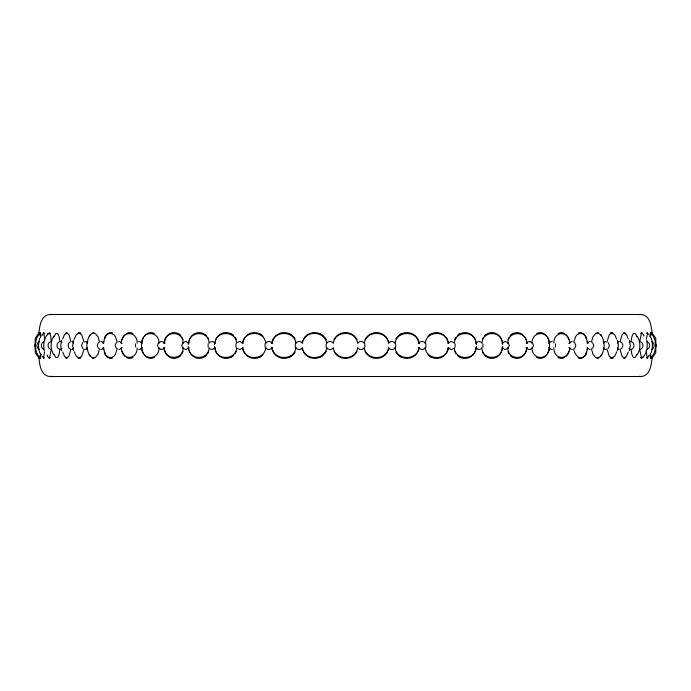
<?xml version="1.0" encoding="UTF-8"?>
<svg xmlns="http://www.w3.org/2000/svg" width="691" height="691" viewBox="0 0 691 691"><rect width="100%" height="100%" fill="white"/><g stroke="black" fill="none" stroke-linecap="round" stroke-linejoin="round"><path stroke-width="1.04" d="M38.791 334.755C39.456 327.422 40.432 315.087 49.882 314.483L641.118 314.483C650.568 315.087 651.544 327.422 652.209 334.755M652.209 356.245C651.544 363.578 650.568 375.913 641.118 376.517L49.882 376.517C40.432 375.913 39.456 363.578 38.791 356.245M87.455 343.159C87.316 339.67 89.199 333.718 93.665 333.088L95.28 333.511L98.01 336.724L99.59 342.287M603.545 347.841C603.684 351.33 601.801 357.282 597.335 357.912L595.72 357.489L592.99 354.276L591.41 348.713M40.475 354.276L40.018 357.912L39.456 356.245M650.525 336.724L650.982 333.088L651.544 334.755M137.155 347.953C137.06 360.84 121.374 360.227 121.348 347.728L122.212 347.625M553.845 343.047C553.94 330.16 569.626 330.773 569.652 343.272L568.788 343.375M122.212 343.375L121.348 343.272C121.409 330.566 137.302 330.307 137.181 343.297M159.155 347.677C158.947 360.616 142.001 360.693 141.698 347.685L142.242 347.703M531.845 343.323C532.053 330.384 549 330.307 549.302 343.315L548.758 343.297M568.788 347.625L569.652 347.728C569.591 360.434 553.698 360.693 553.819 347.703M51.212 349.706L49.605 357.489L48.931 357.912L47.463 356.245M639.788 341.294L641.395 333.511L642.069 333.088L643.537 334.755M142.242 343.297L141.698 343.315C142.001 330.307 158.947 330.384 159.155 343.323M548.758 347.703L549.302 347.685C548.991 360.693 532.053 360.616 531.845 347.677M164.795 343.41C162.739 331.326 183.175 329.365 183.167 343.315L183.452 342.831M526.205 347.59C528.295 359.683 507.738 361.609 507.833 347.685L507.548 348.169M189.023 343.367C187.9 331.127 209.01 329.806 209.071 343.297L210.263 341.993M501.977 347.633C503.1 359.873 481.99 361.194 481.929 347.703L480.737 349.007M44.673 351.702L43.369 357.912L42.332 356.245M236.65 347.659C236.097 360.849 215.134 360.521 215.126 347.659M454.35 343.341C454.903 330.151 475.866 330.479 475.874 343.341M646.327 339.298L647.631 333.088L648.668 334.755M59.97 349.093L59.141 354.276L57.664 357.489L55.781 357.489L54.019 354.276M215.126 343.341C215.134 330.479 236.097 330.151 236.65 343.341M475.874 347.659C475.866 360.521 454.903 360.849 454.35 347.659M631.03 341.907L631.859 336.724L633.336 333.511L635.219 333.511L636.981 336.724M87.291 341.639L86.798 345.5L87.291 349.361M242.895 343.349C243.802 330.125 264.783 330.281 265.715 343.358M295.903 347.59C294.807 360.987 272.79 360.512 272.375 347.582M395.097 343.41C396.193 330.013 418.202 330.402 418.625 343.418M448.105 347.651C447.198 360.875 426.217 360.719 425.285 347.642M603.709 349.361L604.202 345.5L603.709 341.639M272.375 343.418C272.798 330.402 294.807 330.013 295.903 343.41M326.722 347.443C325.323 360.806 303.893 360.875 302.459 347.582C301.172 350.233 297.07 350.147 295.757 347.582M364.278 343.557C365.669 330.186 387.124 330.013 388.541 343.418C389.828 340.767 393.93 340.853 395.243 343.418M418.625 347.582C418.202 360.598 396.193 360.987 395.097 347.59M295.757 343.418C297.07 340.853 301.172 340.767 302.459 343.418C303.885 330.004 325.306 330.22 326.722 343.557M395.243 347.582C393.93 350.147 389.828 350.233 388.541 347.582C387.124 360.927 365.677 360.788 364.278 347.443M70.802 349.706L68.962 356.245L66.811 357.912L64.436 356.245L62.734 351.978M620.198 341.294L622.038 334.755L624.189 333.088L626.564 334.755L628.266 339.022M61.508 340.378L60.73 345.5L61.508 350.622M629.492 350.622L630.27 345.5L629.492 340.378M73.557 340.378L72.633 345.5L73.557 350.622M617.443 350.622L618.367 345.5L617.443 340.378M84.147 348.713L81.737 356.245L79.111 357.912L76.295 356.245L74.187 351.702M606.853 342.287L609.263 334.755L611.889 333.088L614.705 334.755L616.813 339.298M39.456 334.755L40.018 333.088L40.501 337.7M651.544 356.245L650.982 357.912L650.499 353.3M135.557 343.919L135.557 347.081M208.138 343.919L208.138 347.081M235.907 343.919L235.907 347.081M265.068 343.919L265.068 347.081M295.273 343.919L295.273 347.081M326.135 343.919L326.135 347.081M364.865 347.081L364.865 343.919M395.727 347.081L395.727 343.919M425.932 347.081L425.932 343.919M455.093 347.081L455.093 343.919M482.862 347.081L482.862 343.919M555.443 347.081L555.443 343.919M99.59 348.713L98.01 354.276L95.28 357.489L93.665 357.912C89.199 357.282 87.316 351.33 87.455 347.841M591.41 342.287L592.99 336.724L595.72 333.511L597.335 333.088C601.801 333.718 603.684 339.67 603.545 343.159M42.168 335.524L43.369 333.088L44.146 334.755L44.742 340.551M648.832 355.476L647.631 357.912L646.854 356.245L646.258 350.449M117.237 348.713L115.432 354.276L113.98 356.245L110.448 357.912L107.053 356.47L105.205 354.276L103.209 347.806L102.035 349.318L100.782 349.318M573.763 342.287L575.568 336.724L577.02 334.755L580.552 333.088L583.947 334.53L585.795 336.724L587.791 343.194L588.965 341.682L590.218 341.682M62.734 339.022L64.436 334.755L66.811 333.088L68.962 334.755L70.715 340.706M628.266 351.978L626.564 356.245L624.189 357.912L622.038 356.245L620.285 350.294M74.187 339.298L76.295 334.755L79.111 333.088L81.737 334.755L84.147 342.287M616.813 351.702L614.705 356.245L611.889 357.912L609.263 356.245L606.853 348.713M39.715 338.262C38.238 343.522 37.711 350.052 40.933 354.811M651.285 352.738C652.762 347.478 653.289 340.948 650.067 336.189M73.592 347.815L72.762 349.318L71.786 349.318M617.409 343.185L618.238 341.682L619.214 341.682M54.019 336.724L55.781 333.511L57.664 333.511L59.141 336.724L59.892 341.294M636.981 354.276L635.219 357.489L633.336 357.489L631.859 354.276L631.108 349.706M87.256 347.815L86.28 349.318L85.174 349.318M603.744 343.185L604.72 341.682L605.826 341.682M121.348 347.728L120.027 349.318L118.636 349.318M569.652 343.272L570.973 341.682L572.364 341.682M61.914 348.601L61.102 349.62L60.678 349.318M629.086 342.399L629.898 341.38L630.322 341.682M141.698 347.685L140.195 349.318L138.658 349.318M549.302 343.315L550.805 341.682L552.342 341.682M53.82 336.189C50.244 341.7 50.244 349.3 53.82 354.811M637.18 354.811C640.756 349.3 640.756 341.7 637.18 336.189M164.795 347.59L162.506 349.318L160.813 349.318M526.205 343.41L528.494 341.682L530.187 341.682M47.463 334.755L48.206 333.511C51.393 332.812 50.659 338.935 51.212 341.294M643.537 356.245L642.069 357.912L641.395 357.489L639.788 349.706M189.023 347.633L185.974 349.611L183.875 348.722M501.977 343.367L505.026 341.389L507.125 342.278M272.159 347.59C270.907 350.104 267.175 350.173 265.759 347.78M418.841 343.41C420.093 340.896 423.825 340.827 425.241 343.22M326.549 343.384C327.854 340.827 332.077 340.741 333.373 343.358C334.815 330.082 356.185 330.082 357.627 343.358C358.923 340.741 363.146 340.827 364.451 343.384M364.451 347.616C363.129 350.182 358.949 350.242 357.627 347.642C356.185 360.918 334.815 360.918 333.373 347.642C332.051 350.242 327.871 350.182 326.549 347.616M35.759 342.572L34.55 345.5L35.759 348.428M82.747 342.572L81.538 345.5L82.747 348.428M98.442 342.572L97.224 345.5L98.442 348.428M116.356 342.572L115.147 345.5L116.356 348.428M158.68 342.572L157.47 345.5L158.68 348.428M182.925 342.572L181.707 345.5L182.925 348.428M508.075 348.428L509.293 345.5L508.075 342.572M532.32 348.428L533.53 345.5L532.32 342.572M574.644 348.428L575.853 345.5L574.644 342.572M592.558 348.428L593.776 345.5L592.558 342.572M608.253 348.428L609.462 345.5L608.253 342.572M655.241 348.428L656.45 345.5L655.241 342.572M39.223 332.578L35.215 338.262L35.215 344.472M651.777 358.422L655.785 352.738L655.785 346.528M159.681 342.365C160.968 340.767 163.586 341.449 164.13 343.332M531.319 348.635C530.032 350.233 527.414 349.551 526.87 347.668M48.163 333.563C43.887 338.175 43.11 344.628 44.215 350.622M642.837 357.437C647.113 352.825 647.89 346.372 646.785 340.378M214.927 347.677L213.009 349.318L210.997 349.318M476.073 343.323L477.991 341.682L480.003 341.682M242.895 347.651L239.924 349.594L237.479 348.635M448.105 343.349L451.076 341.406L453.521 342.365M265.759 343.22C267.175 340.827 270.907 340.896 272.159 343.41M425.241 347.78C423.825 350.173 420.093 350.104 418.841 347.59M183.875 342.278L185.974 341.389L188.617 343.306M507.125 348.722L505.026 349.611L502.383 347.694M60.678 341.682L61.102 341.38L61.914 342.399M630.322 349.318L629.898 349.62L629.086 348.601M237.479 342.365L239.924 341.406L242.861 343.349M453.521 348.635L451.076 349.594L448.139 347.651M39.335 341.682C36.044 342.961 36.044 348.039 39.335 349.318M43.801 341.682C40.51 342.961 40.51 348.039 43.801 349.318M50.503 341.682C47.213 342.961 47.213 348.039 50.503 349.318M59.452 341.682C56.161 342.961 56.161 348.039 59.452 349.318M70.646 341.682C67.355 342.961 67.355 348.039 70.646 349.318M620.354 349.318C623.645 348.039 623.645 342.961 620.354 341.682M631.548 349.318C634.839 348.039 634.839 342.961 631.548 341.682M640.497 349.318C643.787 348.039 643.787 342.961 640.497 341.682M647.199 349.318C650.49 348.039 650.49 342.961 647.199 341.682M651.665 349.318C654.956 348.039 654.956 342.961 651.665 341.682M71.786 341.682L72.762 341.682L73.592 343.185M619.214 349.318L618.238 349.318L617.409 347.815M85.174 341.682L86.28 341.682L87.256 343.185M605.826 349.318L604.72 349.318L603.744 347.815M100.782 341.682L102.035 341.682L103.209 343.194L105.205 336.724L107.053 334.53L110.448 333.088L113.98 334.755L115.432 336.724L117.237 342.287M590.218 349.318L589.639 349.62C585.795 344.887 588.136 355.407 583.947 356.47C578.626 360.875 574.143 353.559 573.763 348.713M118.636 341.682L120.027 341.682L121.348 343.272M572.364 349.318L570.973 349.318L569.652 347.728M138.658 341.682L140.195 341.682L141.698 343.315M552.342 349.318L550.805 349.318L549.302 347.685M210.997 341.682L213.009 341.682L214.927 343.323M480.003 349.318L477.991 349.318L476.073 347.677M641.118 314.483L639.132 314.681M49.882 376.517L51.868 376.319M51.868 314.681L49.882 314.483M639.132 376.319L641.118 376.517M425.285 343.358C426.243 330.324 447.103 330.065 448.139 343.349M265.715 347.642C264.757 360.676 243.897 360.935 242.861 347.651M530.377 341.777L531.319 342.365M160.623 349.223L159.681 348.635M480.737 341.993L481.929 343.297C482.258 330.324 502.012 330.445 502.383 343.306M210.263 349.007L209.071 347.703C208.742 360.676 188.989 360.555 188.617 347.694M651.777 332.578L655.785 338.262L655.785 344.472M39.223 358.422L35.215 352.738L35.215 346.528M507.548 342.831L507.833 343.315C507.704 330.367 526.896 330.505 526.87 343.332M183.452 348.169L183.167 347.685C183.296 360.633 164.104 360.495 164.13 347.668M643.658 335.109L643.952 336.016M47.048 354.984L47.342 355.891M39.974 357.437A12.922 0.941 90 0 0 40.337 358.422C33.79 351.719 33.79 339.281 40.337 332.578A12.922 0.941 90 0 0 39.974 333.554M40.691 333.563A12.922 0.941 90 0 1 41.002 336.362M41.002 354.638A12.922 0.941 90 0 1 40.691 357.446M44.397 357.437A12.922 1.883 -90 0 1 43.671 358.422M43.671 332.578A12.922 1.883 -90 0 1 44.397 333.563M50.331 357.437A12.922 2.833 -90 0 1 49.251 358.422M49.251 332.578A12.922 2.833 -90 0 1 50.331 333.563M67.105 358.422A12.922 4.725 -90 0 1 65.299 357.437M65.299 333.563A12.922 4.725 -90 0 1 67.105 332.578M77.928 333.019A12.922 5.666 -90 0 1 80.873 333.019M80.873 357.981A12.922 5.666 -90 0 1 77.928 357.981M93.941 358.422A12.922 6.599 -90 0 1 92.223 357.981M90.271 356.245A12.922 6.599 -90 0 1 89.269 354.638M89.269 336.362A12.922 6.599 -90 0 1 90.271 334.755M92.223 333.019A12.922 6.599 -90 0 1 93.941 332.578M112.659 357.981A12.922 7.532 90 0 1 108.755 357.981M107.822 357.437A12.922 7.532 90 0 1 104.289 352.246M103.546 349.508A12.922 7.532 90 0 1 103.27 347.513M103.27 343.487A12.922 7.532 90 0 1 103.546 341.492M104.289 338.754A12.922 7.532 90 0 1 107.822 333.563M108.755 333.019A12.922 7.532 90 0 1 112.659 333.019M105.343 353.904A12.922 7.532 -90 0 1 104.643 352.246M103.909 349.508A12.922 7.532 -90 0 1 103.624 347.513M103.624 343.487A12.922 7.532 -90 0 1 103.909 341.492M104.643 338.754A12.922 7.532 -90 0 1 105.343 337.096M126.444 333.563A12.922 8.439 -90 0 1 132.905 333.563M132.905 357.437A12.922 8.439 -90 0 1 126.444 357.437M124.993 356.245A12.922 8.439 -90 0 1 122.152 351.356M122.152 339.644A12.922 8.439 -90 0 1 124.993 334.755M154.361 357.437A12.922 9.311 90 0 1 144.212 354.638M143.262 353.101A12.922 9.311 90 0 1 143.262 337.899M144.212 336.362A12.922 9.311 90 0 1 154.361 333.563M177.872 357.437A12.922 10.14 90 0 1 163.966 347.513M163.966 343.487A12.922 10.14 90 0 1 170.478 333.373A12.922 10.14 90 0 1 180.584 335.679M181.69 337.096A12.922 10.14 90 0 1 183.029 339.644M183.029 351.356A12.922 10.14 90 0 1 181.69 353.904M180.584 355.321A12.922 10.14 90 0 1 178.58 357.022M178.857 333.978A12.922 10.14 -90 0 1 180.852 335.679M180.852 355.321A12.922 10.14 -90 0 1 178.857 357.022M206.212 355.321A12.922 10.909 90 0 1 189.04 350.449M188.747 349.508A12.922 10.909 90 0 1 188.246 346.502M188.246 344.498A12.922 10.909 90 0 1 188.747 341.492M189.04 340.551A12.922 10.909 90 0 1 206.212 335.679M207.404 337.096A12.922 10.909 90 0 1 208.423 338.754M208.423 352.246A12.922 10.909 90 0 1 207.404 353.904M205.046 334.479A12.922 10.909 90 0 1 206.445 335.679M206.445 355.321A12.922 10.909 90 0 1 205.046 356.521M215.307 340.551A12.922 11.583 -90 0 1 233.541 335.679M234.81 337.096A12.922 11.583 -90 0 1 236.339 339.644M236.339 351.356A12.922 11.583 -90 0 1 234.81 353.904M233.541 355.321A12.922 11.583 -90 0 1 215.307 350.449M214.996 349.508A12.922 11.583 -90 0 1 214.46 346.502M214.46 344.498A12.922 11.583 -90 0 1 214.996 341.492M231.459 333.978A12.922 11.583 -90 0 1 233.022 335.049M233.022 355.951A12.922 11.583 -90 0 1 231.459 357.022M246.532 335.679A12.922 12.144 -90 0 1 263.021 336.362M263.021 354.638A12.922 12.144 -90 0 1 246.532 355.321M245.201 353.904A12.922 12.144 -90 0 1 243.603 351.356M243.206 350.449A12.922 12.144 -90 0 1 242.437 347.513M242.437 343.487A12.922 12.144 -90 0 1 243.206 340.551M243.603 339.644A12.922 12.144 -90 0 1 245.201 337.096M260.084 333.978A12.922 12.144 -90 0 1 262.476 335.679M262.476 355.321A12.922 12.144 -90 0 1 260.084 357.022M271.658 343.487A12.922 12.568 -90 0 1 294.789 338.754M294.789 352.246A12.922 12.568 -90 0 1 271.658 347.513M289.866 333.978A12.922 12.568 -90 0 1 292.345 335.679M293.727 337.096A12.922 12.568 -90 0 1 294.893 338.754M294.893 352.246A12.922 12.568 -90 0 1 293.727 353.904M292.345 355.321A12.922 12.568 -90 0 1 289.866 357.022M303.617 338.754A12.922 12.835 -90 0 1 326.005 339.644M326.005 351.356A12.922 12.835 -90 0 1 303.617 352.246M302.71 350.449A12.922 12.835 -90 0 1 302.088 348.523M302.088 342.477A12.922 12.835 -90 0 1 302.71 340.551M320.434 333.978A12.922 12.835 90 0 1 322.965 335.679M324.995 337.899A12.922 12.835 90 0 1 326.057 339.644M326.057 351.356A12.922 12.835 90 0 1 324.995 353.101M322.965 355.321A12.922 12.835 90 0 1 320.434 357.022M357.022 351.356A12.922 12.922 0 0 1 333.978 351.356M333.978 339.644A12.922 12.922 0 0 1 357.022 339.644M364.995 339.644A12.922 12.835 -90 0 1 387.383 338.754M388.29 340.551A12.922 12.835 -90 0 1 388.912 342.477M388.912 348.523A12.922 12.835 -90 0 1 388.29 350.449M387.383 352.246A12.922 12.835 -90 0 1 364.995 351.356M401.134 357.022A12.922 12.568 90 0 1 398.655 355.321M397.273 353.904A12.922 12.568 90 0 1 396.107 352.246M396.107 338.754A12.922 12.568 90 0 1 397.273 337.096M398.655 335.679A12.922 12.568 90 0 1 401.134 333.978M396.211 338.754A12.922 12.568 -90 0 1 419.342 343.487M419.342 347.513A12.922 12.568 -90 0 1 396.211 352.246M444.468 355.321A12.922 12.144 90 0 1 427.979 354.638M427.979 336.362A12.922 12.144 90 0 1 444.468 335.679M445.799 337.096A12.922 12.144 90 0 1 447.397 339.644M447.794 340.551A12.922 12.144 90 0 1 448.563 343.487M448.563 347.513A12.922 12.144 90 0 1 447.794 350.449M447.397 351.356A12.922 12.144 90 0 1 445.799 353.904M430.916 357.022A12.922 12.144 -90 0 1 428.524 355.321M428.524 335.679A12.922 12.144 -90 0 1 430.916 333.978M459.541 357.022A12.922 11.583 90 0 1 457.978 355.951M457.978 335.049A12.922 11.583 90 0 1 459.541 333.978M457.459 335.679A12.922 11.583 -90 0 1 475.693 340.551M476.004 341.492A12.922 11.583 -90 0 1 476.54 344.498M476.54 346.502A12.922 11.583 -90 0 1 476.004 349.508M475.693 350.449A12.922 11.583 -90 0 1 457.459 355.321M456.19 353.904A12.922 11.583 -90 0 1 454.661 351.356M454.661 339.644A12.922 11.583 -90 0 1 456.19 337.096M484.788 335.679A12.922 10.909 -90 0 1 501.96 340.551M502.253 341.492A12.922 10.909 -90 0 1 502.754 344.498M502.754 346.502A12.922 10.909 -90 0 1 502.253 349.508M501.96 350.449A12.922 10.909 -90 0 1 484.788 355.321M483.596 353.904A12.922 10.909 -90 0 1 482.577 352.246M482.577 338.754A12.922 10.909 -90 0 1 483.596 337.096M485.954 356.521A12.922 10.909 -90 0 1 484.555 355.321M484.555 335.679A12.922 10.909 -90 0 1 485.954 334.479M527.034 347.513A12.922 10.14 90 0 1 520.522 357.627A12.922 10.14 90 0 1 510.416 355.321M509.31 353.904A12.922 10.14 90 0 1 507.971 351.356M507.971 339.644A12.922 10.14 90 0 1 509.31 337.096M510.416 335.679A12.922 10.14 90 0 1 512.42 333.978M513.128 333.563A12.922 10.14 90 0 1 527.034 343.487M512.143 357.022A12.922 10.14 90 0 1 510.148 355.321M510.148 335.679A12.922 10.14 90 0 1 512.143 333.978M536.639 333.563A12.922 9.311 -90 0 1 546.788 336.362M547.738 337.899A12.922 9.311 -90 0 1 547.738 353.101M546.788 354.638A12.922 9.311 -90 0 1 536.639 357.437M566.007 334.755A12.922 8.439 -90 0 1 568.848 339.644M568.848 351.356A12.922 8.439 -90 0 1 566.007 356.245M564.556 357.437A12.922 8.439 -90 0 1 558.095 357.437M558.095 333.563A12.922 8.439 -90 0 1 564.556 333.563M582.245 357.981A12.922 7.532 90 0 1 578.341 357.981M578.341 333.019A12.922 7.532 90 0 1 582.245 333.019M583.178 333.563A12.922 7.532 90 0 1 586.711 338.754M587.454 341.492A12.922 7.532 90 0 1 587.73 343.487M587.73 347.513A12.922 7.532 90 0 1 587.454 349.508M586.711 352.246A12.922 7.532 90 0 1 583.178 357.437M585.657 337.096A12.922 7.532 -90 0 1 586.357 338.754M587.091 341.492A12.922 7.532 -90 0 1 587.376 343.487M587.376 347.513A12.922 7.532 -90 0 1 587.091 349.508M586.357 352.246A12.922 7.532 -90 0 1 585.657 353.904M600.729 334.755A12.922 6.599 -90 0 1 601.731 336.362M601.731 354.638A12.922 6.599 -90 0 1 600.729 356.245M598.777 357.981A12.922 6.599 -90 0 1 597.059 358.422M597.059 332.578A12.922 6.599 -90 0 1 598.777 333.019M613.072 357.981A12.922 5.666 -90 0 1 610.127 357.981M610.127 333.019A12.922 5.666 -90 0 1 613.072 333.019M623.895 332.578A12.922 4.725 -90 0 1 625.701 333.563M625.701 357.437A12.922 4.725 -90 0 1 623.895 358.422M641.749 358.422A12.922 2.833 90 0 1 640.669 357.437M640.669 333.563A12.922 2.833 90 0 1 641.749 332.578M647.329 358.422A12.922 1.883 90 0 1 646.603 357.437M646.603 333.563A12.922 1.883 90 0 1 647.329 332.578M650.309 357.437A12.922 0.941 90 0 1 649.998 354.638M649.998 336.362A12.922 0.941 90 0 1 650.309 333.554M651.026 333.563A12.922 0.941 90 0 0 650.663 332.578C657.21 339.281 657.21 351.719 650.663 358.422A12.922 0.941 90 0 0 651.026 357.446"/></g></svg>
